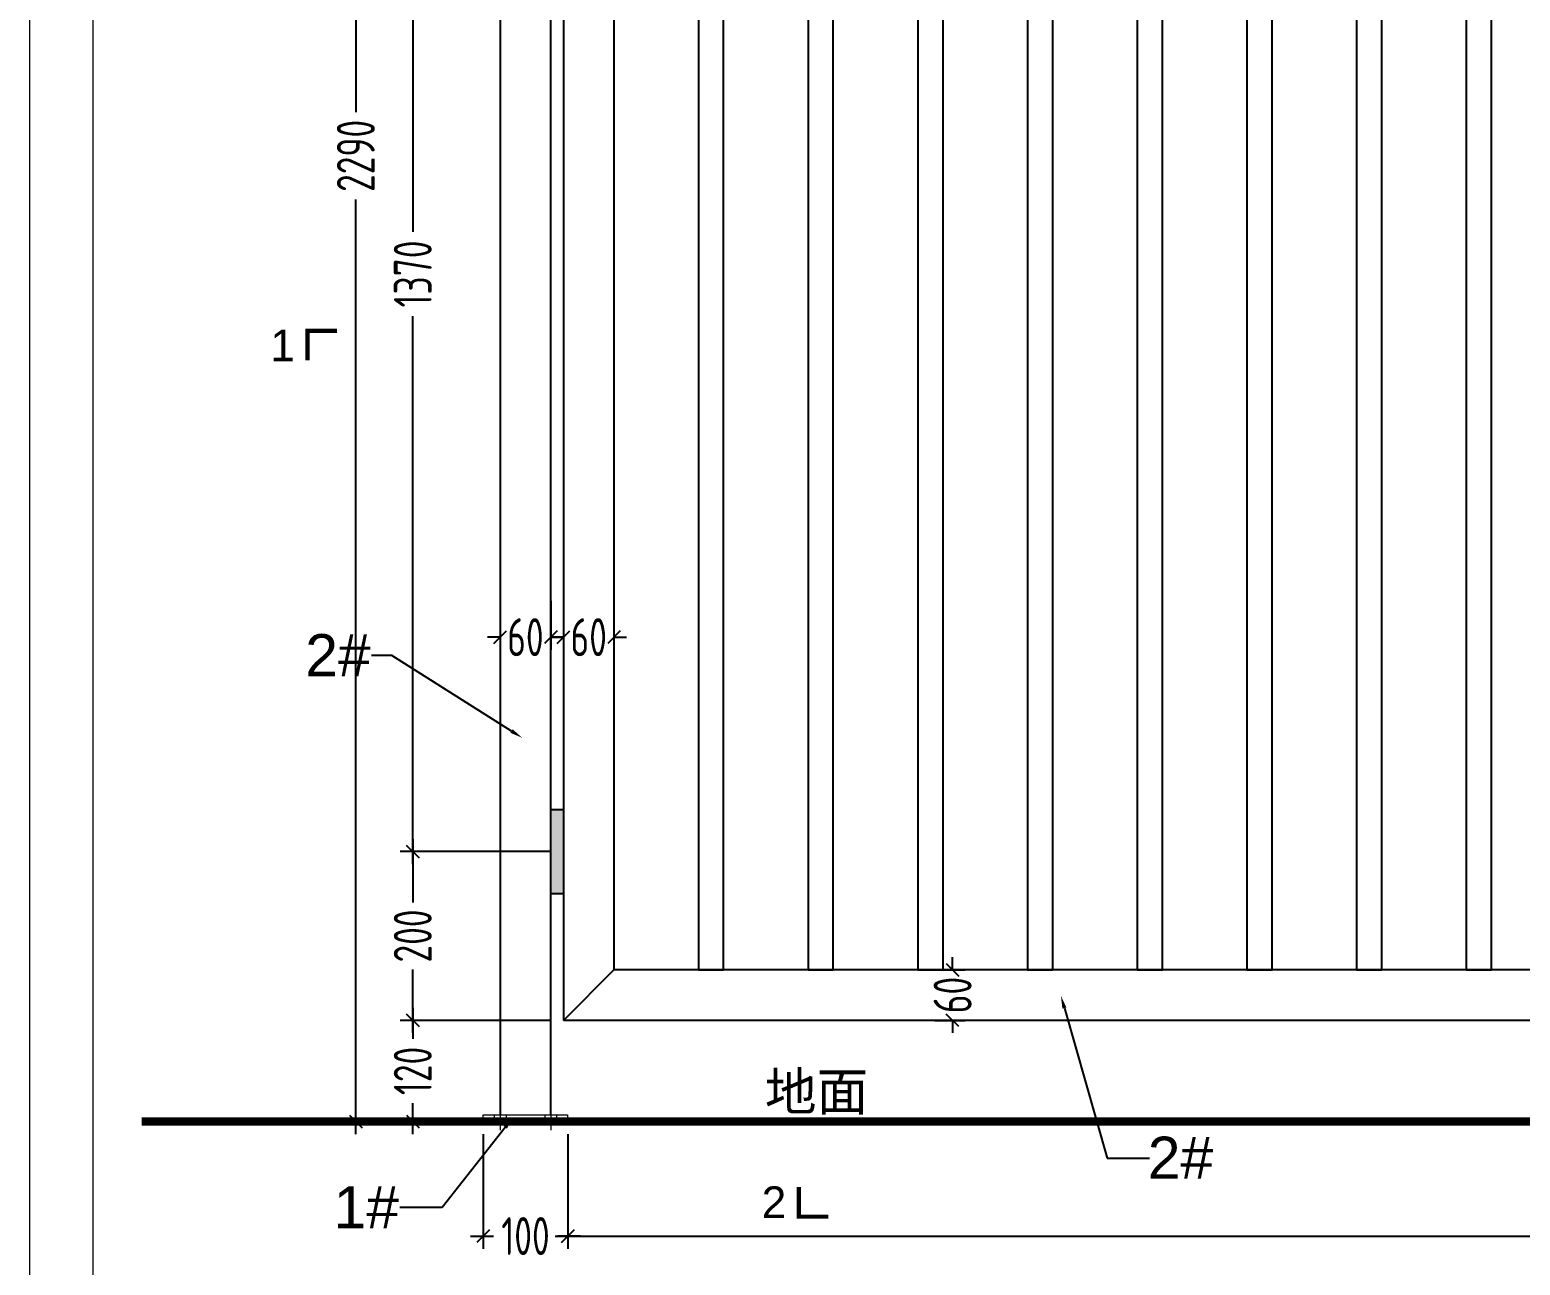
# Model space of a CAD drawing. Header units: millimetres. Extents: x 4 to 2106212, y -117026 to 198097.
# Drawn here: x 2099912 to 2101678, y 187104 to 188569 of the extents above; entities that cross this region are included whole.
import ezdxf
from ezdxf import colors
from ezdxf.entities.mleader import LeaderData, LeaderLine
from ezdxf.math import Vec2, Vec3

# ---------------------------------------------------------------- set-up
doc = ezdxf.new("R2010")
doc.units = ezdxf.units.MM
doc.linetypes.add('CENTER2', pattern=[28.575, 19.05, -3.175, 3.175, -3.175])
doc.linetypes.add('HIDDEN', pattern=[9.525, 6.35, -3.175])
for name, color, linetype in [('00打印图框', 255, 'Continuous'), ('方管', 100, 'Continuous'), ('标注', 9, 'Continuous')]:
    doc.layers.add(name, color=color, linetype=linetype)
for name, color, linetype, lineweight in [('加强板', 140, 'Continuous', 18), ('图框', 7, 'Continuous', 13), ('文本', 3, 'Continuous', 13), ('虚线', 1, 'CENTER2', 0)]:
    doc.layers.add(name, color=color, linetype=linetype, lineweight=lineweight)
doc.styles.add('Arial', font='arial.ttf')
doc.styles.add('hztxt', font='ros1.shx', dxfattribs={"width": 0.8, "bigfont": 'hztxt.shx'})
doc.dimstyles.new('DIM-15', dxfattribs={"dimscale": 15, "dimtxt": 3, "dimasz": 1, "dimexe": 1, "dimexo": 1, "dimgap": 0.5, "dimtad": 0, "dimdec": 1, "dimrnd": 0.0005, "dimzin": 9, "dimdsep": 46, "dimtxsty": 'hztxt', "dimblk": 'OBLIQUE', "dimcen": 0, "dimdle": 1, "dimclrd": 9, "dimclre": 9, "dimclrt": 2, "dimazin": 2, "dimtfac": 1, "dimtdec": 1, "dimtix": 1, "dimtofl": 0, "dimtmove": 2, "dimatfit": 3, "dimfxl": 1, "dimarcsym": 2})

# ---------------------------------------------------------------- blocks, each defined once
blk = doc.blocks.new('_Oblique')
at = {"color": 0, "linetype": 'ByBlock', "lineweight": -2}
blk.add_line((-0.5, -0.5), (0.5, 0.5), dxfattribs=at)
blk = doc.blocks.new('*D2097')
at = {"layer": 'Defpoints', "color": 0, "transparency": 16777216}
for p in [(2100469.3, 189564.5), (2100298.3, 187274.5), (2100469.3, 187274.5)]:
    blk.add_point(p, dxfattribs=at)
at = {"layer": '标注', "color": 9, "lineweight": -2, "transparency": 16777216}
for p, q in [((2100298.3, 189579.5), (2100298.3, 188471.4)), ((2100454.3, 189564.5), (2100283.3, 189564.5)), ((2100298.3, 187259.5), (2100298.3, 188367.6)), ((2100454.3, 187274.5), (2100283.3, 187274.5))]:
    blk.add_line(p, q, dxfattribs=at)
at = {"layer": '标注', "color": 9, "lineweight": -2, "transparency": 16777216, "xscale": 15, "yscale": 15, "zscale": 15}
for p, rotation in [((2100298.3, 189564.5), 90), ((2100298.3, 187274.5), 270)]:
    blk.add_blockref('_Oblique', p, dxfattribs=dict(at, rotation=rotation))
at = {"layer": '标注', "color": 2, "transparency": 16777216, "insert": (2100298.3, 188419.5), "char_height": 45, "attachment_point": 5, "rotation": 90, "style": 'hztxt'}
blk.add_mtext('2290', dxfattribs=at)
blk = doc.blocks.new('*D2108')
at = {"layer": 'Defpoints', "color": 0, "transparency": 16777216}
for p in [(2100449.4, 187274.5), (2100549.4, 187274.5), (2100549.4, 187138.7)]:
    blk.add_point(p, dxfattribs=at)
at = {"layer": '标注', "color": 9, "lineweight": -2, "transparency": 16777216}
for p, q in [((2100449.4, 187259.5), (2100449.4, 187123.7)), ((2100549.4, 187259.5), (2100549.4, 187123.7)), ((2100434.4, 187138.7), (2100461.3, 187138.7)), ((2100564.4, 187138.7), (2100537.5, 187138.7))]:
    blk.add_line(p, q, dxfattribs=at)
at = {"layer": '标注', "color": 9, "lineweight": -2, "transparency": 16777216, "xscale": 15, "yscale": 15, "zscale": 15, "rotation": 180}
blk.add_blockref('_Oblique', (2100449.4, 187138.7), dxfattribs=at)
at = {"layer": '标注', "color": 9, "lineweight": -2, "transparency": 16777216, "xscale": 15, "yscale": 15, "zscale": 15}
blk.add_blockref('_Oblique', (2100549.4, 187138.7), dxfattribs=at)
at = {"layer": '标注', "color": 2, "transparency": 16777216, "insert": (2100499.4, 187138.7), "char_height": 45, "attachment_point": 5, "style": 'hztxt'}
blk.add_mtext('100', dxfattribs=at)
blk = doc.blocks.new('*D2109')
at = {"layer": 'Defpoints', "color": 0, "transparency": 16777216}
for p in [(2100549.4, 187274.5), (2103589.4, 187274.5), (2103589.4, 187138.7)]:
    blk.add_point(p, dxfattribs=at)
at = {"layer": '标注', "color": 9, "lineweight": -2, "transparency": 16777216}
for p, q in [((2100549.4, 187259.5), (2100549.4, 187123.7)), ((2103589.4, 187259.5), (2103589.4, 187123.7)), ((2100534.4, 187138.7), (2102017.5, 187138.7)), ((2103604.4, 187138.7), (2102121.3, 187138.7))]:
    blk.add_line(p, q, dxfattribs=at)
at = {"layer": '标注', "color": 9, "lineweight": -2, "transparency": 16777216, "xscale": 15, "yscale": 15, "zscale": 15, "rotation": 180}
blk.add_blockref('_Oblique', (2100549.4, 187138.7), dxfattribs=at)
at = {"layer": '标注', "color": 9, "lineweight": -2, "transparency": 16777216, "xscale": 15, "yscale": 15, "zscale": 15}
blk.add_blockref('_Oblique', (2103589.4, 187138.7), dxfattribs=at)
at = {"layer": '标注', "color": 2, "transparency": 16777216, "insert": (2102069.4, 187138.7), "char_height": 45, "attachment_point": 5, "style": 'hztxt'}
blk.add_mtext('3040', dxfattribs=at)
blk = doc.blocks.new('*D2100')
at = {"layer": 'Defpoints', "color": 0, "transparency": 16777216}
for p in [(2100969.6, 187454.5), (2101005.7, 187454.5), (2100969.6, 187394.5)]:
    blk.add_point(p, dxfattribs=at)
at = {"layer": '标注', "color": 9, "lineweight": -2, "transparency": 16777216}
for p, q in [((2101005.7, 187454.5), (2101005.7, 187469.5)), ((2100984.6, 187454.5), (2101020.7, 187454.5)), ((2100984.6, 187394.5), (2101020.7, 187394.5)), ((2101005.7, 187394.5), (2101005.7, 187379.5))]:
    blk.add_line(p, q, dxfattribs=at)
at = {"layer": '标注', "color": 9, "lineweight": -2, "transparency": 16777216, "xscale": 15, "yscale": 15, "zscale": 15}
for p, rotation in [((2101005.7, 187454.5), 270), ((2101005.7, 187394.5), 90)]:
    blk.add_blockref('_Oblique', p, dxfattribs=dict(at, rotation=rotation))
at = {"layer": '标注', "color": 2, "transparency": 16777216, "insert": (2101005.7, 187424.5), "char_height": 45, "attachment_point": 5, "rotation": 90, "style": 'hztxt'}
blk.add_mtext('60', dxfattribs=at)
blk = doc.blocks.new('GW-TK')
at = {"layer": '图框'}
for points in [[(927183.55, 464715.01), (927603.55, 464715.01), (927603.55, 464418.01), (927183.55, 464418.01)], [(927188.55, 464710.01), (927598.55, 464710.01), (927598.55, 464423.01), (927188.55, 464423.01)]]:
    blk.add_lwpolyline(points, close=True, dxfattribs=at)
blk = doc.blocks.new('*D2120')
at = {"color": 9, "lineweight": -2, "transparency": 16777216}
for p, q in [((2100365.8, 188979.5), (2100365.8, 188329.6)), ((2100529.3, 188964.5), (2100350.8, 188964.5)), ((2100365.8, 187579.5), (2100365.8, 188229.4)), ((2100529.3, 187594.5), (2100350.8, 187594.5))]:
    blk.add_line(p, q, dxfattribs=at)
at = {"layer": 'Defpoints', "color": 0, "transparency": 16777216}
for p in [(2100544.3, 188964.5), (2100365.8, 187594.5), (2100544.3, 187594.5)]:
    blk.add_point(p, dxfattribs=at)
at = {"color": 9, "lineweight": -2, "transparency": 16777216, "xscale": 15, "yscale": 15, "zscale": 15}
for p, rotation in [((2100365.8, 188964.5), 90), ((2100365.8, 187594.5), 270)]:
    blk.add_blockref('_Oblique', p, dxfattribs=dict(at, rotation=rotation))
at = {"color": 2, "transparency": 16777216, "insert": (2100365.8, 188279.5), "char_height": 45, "attachment_point": 5, "rotation": 90, "style": 'hztxt'}
blk.add_mtext('1370', dxfattribs=at)
blk = doc.blocks.new('*D2121')
at = {"color": 9, "lineweight": -2, "transparency": 16777216}
for p, q in [((2100365.8, 187609.5), (2100365.8, 187534.4)), ((2100529.3, 187594.5), (2100350.8, 187594.5)), ((2100365.8, 187379.5), (2100365.8, 187454.6)), ((2100529.3, 187394.5), (2100350.8, 187394.5))]:
    blk.add_line(p, q, dxfattribs=at)
at = {"layer": 'Defpoints', "color": 0, "transparency": 16777216}
for p in [(2100544.3, 187594.5), (2100365.8, 187394.5), (2100544.3, 187394.5)]:
    blk.add_point(p, dxfattribs=at)
at = {"color": 9, "lineweight": -2, "transparency": 16777216, "xscale": 15, "yscale": 15, "zscale": 15}
for p, rotation in [((2100365.8, 187594.5), 90), ((2100365.8, 187394.5), 270)]:
    blk.add_blockref('_Oblique', p, dxfattribs=dict(at, rotation=rotation))
at = {"color": 2, "transparency": 16777216, "insert": (2100365.8, 187494.5), "char_height": 45, "attachment_point": 5, "rotation": 90, "style": 'hztxt'}
blk.add_mtext('200', dxfattribs=at)
blk = doc.blocks.new('*D2122')
at = {"color": 9, "lineweight": -2, "transparency": 16777216}
for p, q in [((2100365.8, 187409.5), (2100365.8, 187372.6)), ((2100529.3, 187394.5), (2100350.8, 187394.5)), ((2100365.8, 187259.5), (2100365.8, 187296.4)), ((2100534.4, 187274.5), (2100350.8, 187274.5))]:
    blk.add_line(p, q, dxfattribs=at)
at = {"layer": 'Defpoints', "color": 0, "transparency": 16777216}
for p in [(2100544.3, 187394.5), (2100365.8, 187274.5), (2100549.4, 187274.5)]:
    blk.add_point(p, dxfattribs=at)
at = {"color": 9, "lineweight": -2, "transparency": 16777216, "xscale": 15, "yscale": 15, "zscale": 15}
for p, rotation in [((2100365.8, 187394.5), 90), ((2100365.8, 187274.5), 270)]:
    blk.add_blockref('_Oblique', p, dxfattribs=dict(at, rotation=rotation))
at = {"color": 2, "transparency": 16777216, "insert": (2100365.8, 187334.5), "char_height": 45, "attachment_point": 5, "rotation": 90, "style": 'hztxt'}
blk.add_mtext('120', dxfattribs=at)
blk = doc.blocks.new('*U2129')
at = {"layer": '方管', "color": 0}
blk.add_lwpolyline([(-15, 1025), (-15, -1025), (15, -1025), (15, 1025), (-15, 1025)], dxfattribs=at)
blk = doc.blocks.new('*U2130')
at = {"color": 0, "linetype": 'ByBlock', "lineweight": -2, "transparency": 16777216}
for p in [(0, 0), (130, 0), (260, 0), (390, 0), (520, 0), (650, 0), (780, 0), (910, 0), (1040, 0), (1170, 0)]:
    blk.add_blockref('*U2129', p, dxfattribs=at)
blk = doc.blocks.new('*D2177')
at = {"color": 9, "lineweight": -2, "transparency": 16777216}
for p, q in [((2100469.3, 187892.1), (2100469.3, 187833.8)), ((2100529.3, 187892.1), (2100529.3, 187833.8)), ((2100469.3, 187848.8), (2100454.3, 187848.8)), ((2100529.3, 187848.8), (2100544.3, 187848.8))]:
    blk.add_line(p, q, dxfattribs=at)
at = {"layer": 'Defpoints', "color": 0, "transparency": 16777216}
for p in [(2100469.3, 187907.1), (2100529.3, 187907.1), (2100529.3, 187848.8)]:
    blk.add_point(p, dxfattribs=at)
at = {"color": 9, "lineweight": -2, "transparency": 16777216, "xscale": 15, "yscale": 15, "zscale": 15}
blk.add_blockref('_Oblique', (2100469.3, 187848.8), dxfattribs=at)
at = {"color": 9, "lineweight": -2, "transparency": 16777216, "xscale": 15, "yscale": 15, "zscale": 15, "rotation": 180}
blk.add_blockref('_Oblique', (2100529.3, 187848.8), dxfattribs=at)
at = {"color": 2, "transparency": 16777216, "insert": (2100499.3, 187848.8), "char_height": 45, "attachment_point": 5, "style": 'hztxt'}
blk.add_mtext('60', dxfattribs=at)
blk = doc.blocks.new('*D2178')
at = {"color": 9, "lineweight": -2, "transparency": 16777216}
for p, q in [((2100544.3, 187892.1), (2100544.3, 187833.8)), ((2100604.3, 187892.1), (2100604.3, 187833.8)), ((2100544.3, 187848.8), (2100529.3, 187848.8)), ((2100604.3, 187848.8), (2100619.3, 187848.8))]:
    blk.add_line(p, q, dxfattribs=at)
at = {"layer": 'Defpoints', "color": 0, "transparency": 16777216}
for p in [(2100544.3, 187907.1), (2100604.3, 187907.1), (2100604.3, 187848.8)]:
    blk.add_point(p, dxfattribs=at)
at = {"color": 9, "lineweight": -2, "transparency": 16777216, "xscale": 15, "yscale": 15, "zscale": 15}
blk.add_blockref('_Oblique', (2100544.3, 187848.8), dxfattribs=at)
at = {"color": 9, "lineweight": -2, "transparency": 16777216, "xscale": 15, "yscale": 15, "zscale": 15, "rotation": 180}
blk.add_blockref('_Oblique', (2100604.3, 187848.8), dxfattribs=at)
at = {"color": 2, "transparency": 16777216, "insert": (2100574.3, 187848.8), "char_height": 45, "attachment_point": 5, "style": 'hztxt'}
blk.add_mtext('60', dxfattribs=at)
blk = doc.blocks.new('*U2186')
at = {"layer": '加强板'}
blk.add_lwpolyline([(50, -4), (-50, -4), (-50, 4), (50, 4), (50, -4)], dxfattribs=at)
at = {"layer": '虚线', "color": 1, "linetype": 'HIDDEN', "ltscale": 10}
for points in [[(-37, 4), (-37, -4)], [(-30, 14), (-30, -14)], [(-23, 4), (-23, -4)], [(23, 4), (23, -4)], [(30, 14), (30, -14)], [(37, 4), (37, -4)]]:
    blk.add_lwpolyline(points, dxfattribs=at)
blk = doc.blocks.new('*U2187')
at = {"color": 0, "linetype": 'ByBlock', "lineweight": -2, "transparency": 16777216}
blk.add_blockref('*U2186', (0, 0), dxfattribs=at)

msp = doc.modelspace()

# ---------------------------------------------------------------- hatches: boundary and pattern name
at = {"layer": '方管'}
h = msp.add_hatch(color=256, dxfattribs=at)
h.dxf.hatch_style = 1
h.paths.add_polyline_path([(2100544.2981, 187644.4508), (2100529.2981, 187644.4508), (2100529.2981, 187544.4508), (2100544.2981, 187544.4508)])

# ---------------------------------------------------------------- linework, layer by layer
for points, const_width in [([(2100275.922, 188212.1327), (2100240.922, 188212.1327), (2100240.922, 188177.1327)], 5), ([(2100044.3696, 187274.4516), (2105697.4342, 187274.4516)], 10), ([(2100858.3279, 187161.706), (2100823.3279, 187161.706), (2100823.3279, 187196.706)], 5)]:
    msp.add_lwpolyline(points, dxfattribs=dict(const_width=const_width))
at = {"color": 3}
msp.add_lwpolyline([(2100544.2981, 187644.4508), (2100544.2981, 187544.4508), (2100529.2981, 187544.4508), (2100529.2981, 187644.4508), (2100544.2981, 187644.4508)], dxfattribs=at)
at = {"layer": '标注', "color": 4}
for points in [[(2100529.2981, 187282.4516), (2100529.2981, 189564.4508), (2100469.2981, 189564.4508), (2100469.2981, 187282.4516)], [(2100544.2981, 189564.4508), (2102064.2981, 189564.4508), (2102064.2981, 187394.4508), (2100544.2981, 187394.4508)], [(2100544.2981, 189564.4508), (2100544.2981, 187394.4508)], [(2100604.2981, 189504.4508), (2102004.2981, 189504.4508), (2102004.2981, 187454.4508), (2100604.2981, 187454.4508)], [(2100604.2981, 189504.4508), (2100604.2981, 187454.4508)], [(2100604.2981, 187454.4508), (2100544.2981, 187394.4508)]]:
    msp.add_lwpolyline(points, dxfattribs=at)

# ---------------------------------------------------------------- block references
for name, p in [('*U2130', (2100719.2832, 188479.4508)), ('*U2187', (2100499.2981, 187278.4516))]:
    msp.add_blockref(name, p)
at = {"layer": '文本', "xscale": 15, "yscale": 15, "zscale": 15}
msp.add_blockref('GW-TK', (-11807841.4482, -6780655.9901), dxfattribs=at)

# ---------------------------------------------------------------- texts
at = {"layer": '00打印图框', "color": 6, "style": 'Arial'}
for s, height, p in [('1', 37.5, (2100196.9743, 188176.0637)), ('地面', 45, (2100783.0254, 187287.5542)), ('2', 37.5, (2100779.3802, 187160.1215))]:
    msp.add_text(s, height=height, dxfattribs=at).set_placement(p)

# ---------------------------------------------------------------- dimensions: what is measured, and where the dimension line sits
for base, p1, p2, angle, picture, middle in [((2100365.7999, 187594.4508), (2100544.2981, 188964.4508), (2100544.2981, 187594.4508), 90, '*D2120', (2100365.7999, 188279.4508)), ((2100529.2981, 187848.7527), (2100469.2981, 187907.1493), (2100529.2981, 187907.1493), 180, '*D2177', (2100499.2981, 187848.7527)), ((2100604.2981, 187848.7527), (2100544.2981, 187907.1493), (2100604.2981, 187907.1493), 180, '*D2178', (2100574.2981, 187848.7527)), ((2100365.7999, 187394.4508), (2100544.2981, 187594.4508), (2100544.2981, 187394.4508), 90, '*D2121', (2100365.7999, 187494.4508)), ((2100365.7999, 187274.4516), (2100544.2981, 187394.4508), (2100549.3982, 187274.4516), 90, '*D2122', (2100365.7999, 187334.4512))]:
    dim = msp.add_linear_dim(base=base, p1=p1, p2=p2, angle=angle, dimstyle='DIM-15')
    dim.commit()
    dim.dimension.update_dxf_attribs({"geometry": picture, "text_midpoint": middle})
at = {"layer": '标注'}
for base, p1, p2, picture, middle in [((2100298.2773, 187274.4516), (2100469.2981, 189564.4508), (2100469.2981, 187274.4516), '*D2097', (2100298.2773, 188419.4512)), ((2101005.6867, 187454.4508), (2100969.5931, 187394.4508), (2100969.5931, 187454.4508), '*D2100', (2101005.6867, 187424.4508))]:
    dim = msp.add_linear_dim(base=base, p1=p1, p2=p2, angle=90, dimstyle='DIM-15', dxfattribs=at)
    dim.commit()
    dim.dimension.update_dxf_attribs({"geometry": picture, "text_midpoint": middle})
for base, p1, p2, picture, middle in [((2100549.3982, 187138.6631), (2100449.3982, 187274.4516), (2100549.3982, 187274.4516), '*D2108', (2100499.3982, 187138.6631)), ((2103589.3981, 187138.6631), (2100549.3982, 187274.4516), (2103589.3981, 187274.4516), '*D2109', (2102069.3981, 187138.6631))]:
    dim = msp.add_linear_dim(base=base, p1=p1, p2=p2, dimstyle='DIM-15', dxfattribs=at)
    dim.commit()
    dim.dimension.update_dxf_attribs({"geometry": picture, "text_midpoint": middle})

# ---------------------------------------------------------------- leaders
at = {"layer": '标注', "color": 6}
ml = msp.add_multileader_mtext('Standard', dxfattribs=at)
ml.set_content('2#', color=6, style='Arial')
ml.set_leader_properties(color=9)
ml.build(insert=Vec2(0, 0))
ml.multileader.update_dxf_attribs({"dogleg_length": 50, "arrow_head_size": 15})
ctx = ml.context
ctx.base_point, ctx.char_height, ctx.arrow_head_size, ctx.landing_gap_size, ctx.plane_origin = Vec3(2100240.234, 187827.042), 50, 15, 1, Vec3(2100959.2723, 187690.7)
ctx.text_align_type = 2
notes = []
notes.append((ctx, [(1, (1, 1, 0), (2100340.7684, 187827.042), (-1, 0), 23.7731, [(0, [(2100495.5805, 187729.4539)], 0, [])])]))
ctx.mtext.insert, ctx.mtext.alignment, ctx.mtext.flow_direction = Vec3(2100315.9952, 187852.4683), 3, 5
ml = msp.add_multileader_mtext('Standard', dxfattribs=at)
ml.set_content('2#', color=6, style='Arial')
ml.set_leader_properties(color=9)
ml.build(insert=Vec2(0, 0))
ml.multileader.update_dxf_attribs({"dogleg_length": 50, "arrow_head_size": 15})
ctx = ml.context
ctx.base_point, ctx.char_height, ctx.arrow_head_size, ctx.landing_gap_size, ctx.plane_origin = Vec3(2101238.8776, 187231.1556), 50, 15, 1, Vec3(2101931.5961, 187184.8136)
ctx.text_align_type = 2
notes.append((ctx, [(0, (1, 1, 0), (2101188.8776, 187231.1556), (1, 0), 50, [(0, [(2101134.0562, 187423.5)], 0, [])])]))
ctx.mtext.insert, ctx.mtext.alignment, ctx.mtext.flow_direction = Vec3(2101314.6389, 187256.5819), 3, 5
ml = msp.add_multileader_mtext('Standard', dxfattribs=at)
ml.set_content('1#', color=6, style='Arial')
ml.set_leader_properties(color=9)
ml.build(insert=Vec2(0, 0))
ml.multileader.update_dxf_attribs({"dogleg_length": 50, "arrow_head_size": 15})
ctx = ml.context
ctx.base_point, ctx.char_height, ctx.arrow_head_size, ctx.landing_gap_size, ctx.plane_origin = Vec3(2100279.3046, 187172.3942), 50, 15, 1, Vec3(2100992.7837, 187126.0522)
ctx.text_align_type = 2
notes.append((ctx, [(1, (1, 1, 0), (2100400.5065, 187172.3942), (-1, 0), 50, [(0, [(2100484.7038, 187279.3948)], 0, [])])]))
ctx.mtext.insert, ctx.mtext.alignment, ctx.mtext.flow_direction = Vec3(2100349.5065, 187197.8205), 3, 5
for ctx, leaders in notes:
    for number, flags, end, landing, length, lines in leaders:
        leader = LeaderData()
        leader.index, (leader.has_last_leader_line, leader.has_dogleg_vector, leader.attachment_direction) = number, flags
        leader.last_leader_point, leader.dogleg_vector, leader.dogleg_length = Vec3(end), Vec3(landing), length
        for number, points, colour, breaks in lines:
            line = LeaderLine()
            line.index, line.vertices, line.color, line.breaks = number, Vec3.list(points), colors.encode_raw_color(colour), breaks
            leader.lines.append(line)
        ctx.leaders.append(leader)

doc.saveas('drawing.dxf')
